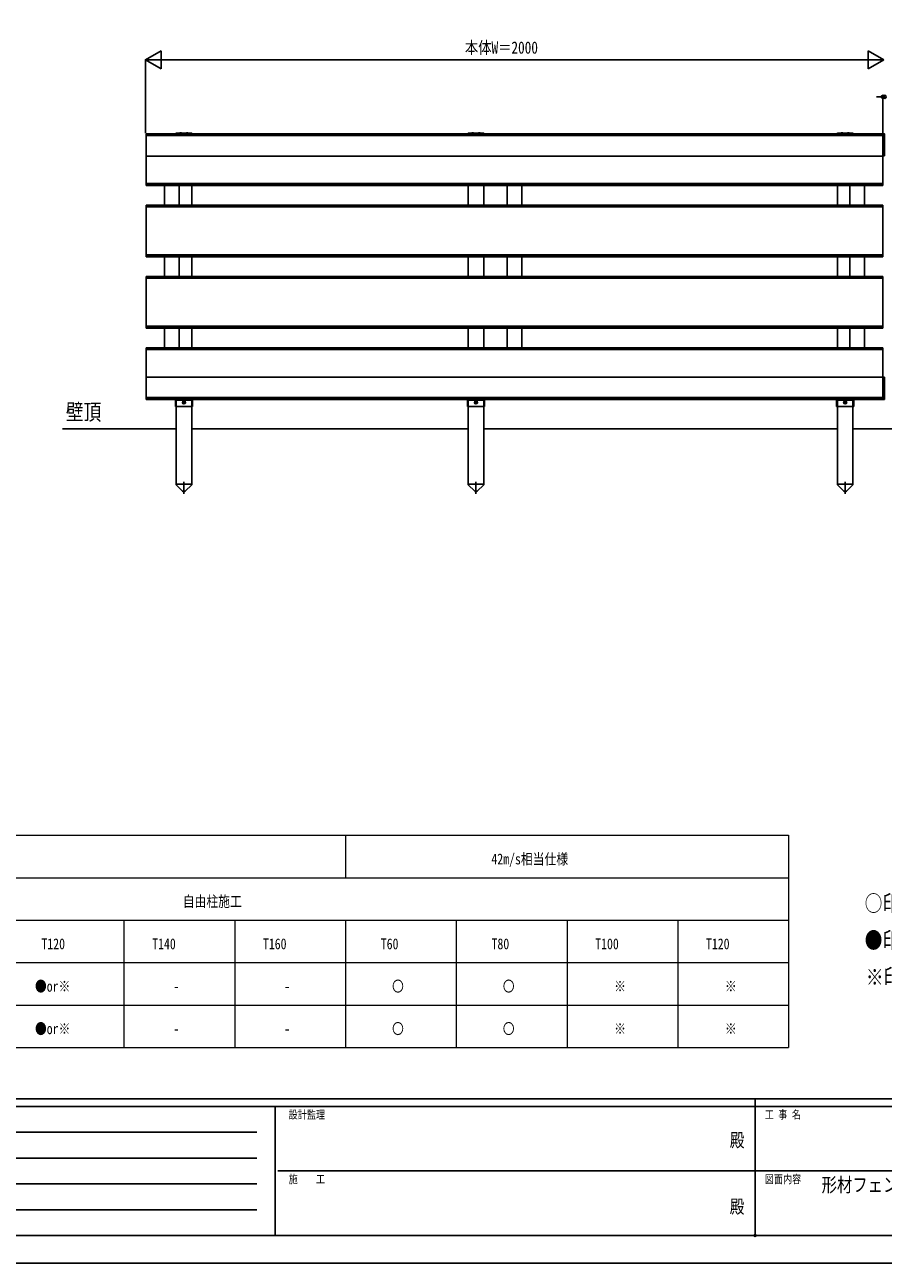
# Model space of a CAD drawing. Units: millimetres, scale not verified. Extents: x -4205 to 4205, y -2970 to 2970.
# Drawn here: x -1983 to 342, y -2970 to 386 of the extents above; entities that cross this region are included whole.
import ezdxf
from ezdxf.enums import TextEntityAlignment as Align

# ---------------------------------------------------------------- set-up
doc = ezdxf.new("R2010")
doc.units = ezdxf.units.MM
doc.header["$LTSCALE"] = 10
doc.header["$PDMODE"] = 32
doc.header["$PDSIZE"] = 5
doc.layers.add('0-1_TABLE1', color=7, linetype='Continuous', lineweight=18)
for name, color, linetype in [('0-2_USER1', 3, 'Continuous'), ('0-3_YKK_A1', 4, 'Continuous'), ('0-4_YKK_D', 6, 'Continuous'), ('0-5_YKK_ZWAK', 7, 'Continuous')]:
    doc.layers.add(name, color=color, linetype=linetype)
doc.styles.add('ＭＳ ゴシック', font='')
doc.styles.get('ＭＳ ゴシック').set_extended_font_data('MS Gothic')

msp = doc.modelspace()

# ---------------------------------------------------------------- linework, layer by layer
at = {"layer": '0-1_TABLE1'}
for p, q in [((-3814.45, -1810.59), (85.55, -1810.59)), ((-1114.45, -1810.59), (-1114.45, -1925.59)), ((85.55, -1810.59), (85.55, -2385.59)), ((-2914.45, -1925.59), (85.55, -1925.59)), ((-2914.45, -2040.59), (85.55, -2040.59)), ((-1714.45, -2040.59), (-1714.45, -2385.59)), ((-1414.45, -2040.59), (-1414.45, -2385.59)), ((-1114.45, -2040.59), (-1114.45, -2385.59)), ((-814.45, -2040.59), (-814.45, -2385.59)), ((-514.45, -2040.59), (-514.45, -2385.59)), ((-214.45, -2040.59), (-214.45, -2385.59)), ((-3814.45, -2155.59), (85.55, -2155.59)), ((-3814.45, -2270.59), (85.55, -2270.59)), ((-3814.45, -2385.59), (85.55, -2385.59))]:
    msp.add_line(p, q, dxfattribs=at)
at = {"layer": '0-3_YKK_A1'}
for p, q in [((340.94, 90.38), (-1654.06, 90.38)), ((-1654.06, -49.62), (-1654.06, 90.38)), ((340.94, 87.38), (-1654.06, 87.38)), ((340.94, 85.38), (-1654.06, 85.38)), ((-1531.06, 91.58), (-1573.06, 91.58)), ((-1563.06, 92.58), (-1558.56, 92.58)), ((-1541.06, 92.58), (-1545.56, 92.58)), ((-740.06, 91.58), (-782.06, 91.58)), ((-772.06, 92.58), (-767.56, 92.58)), ((-750.06, 92.58), (-754.56, 92.58)), ((259.94, 91.58), (217.94, 91.58)), ((227.94, 92.58), (232.44, 92.58)), ((249.94, 92.58), (245.44, 92.58)), ((340.94, 90.38), (340.94, 30.46)), ((340.94, -49.62), (340.94, 90.38)), ((341.44, 89.46), (340.94, 89.46)), ((340.94, 29.88), (-1654.06, 29.88)), ((341.44, 31.46), (340.94, 31.46)), ((340.94, -44.62), (-1654.06, -44.62)), ((340.94, -46.62), (-1654.06, -46.62)), ((340.94, -49.62), (-1654.06, -49.62)), ((-1604.56, -49.62), (-1604.56, -102.97)), ((-1564.56, -49.62), (-1564.56, -102.97)), ((-1531.06, -49.62), (-1531.06, -102.97)), ((-782.06, -49.62), (-782.06, -102.97)), ((-740.06, -49.62), (-740.06, -102.97)), ((-676.56, -49.62), (-676.56, -102.97)), ((-636.56, -49.62), (-636.56, -102.97)), ((217.94, -49.62), (217.94, -102.97)), ((251.44, -49.62), (251.44, -102.97)), ((291.44, -49.62), (291.44, -102.97)), ((340.94, -102.97), (-1654.06, -102.97)), ((-1654.06, -242.97), (-1654.06, -102.97)), ((340.94, -105.97), (-1654.06, -105.97)), ((340.94, -107.97), (-1654.06, -107.97)), ((340.94, -242.97), (340.94, -102.97)), ((340.94, -237.97), (-1654.06, -237.97)), ((340.94, -239.97), (-1654.06, -239.97)), ((340.94, -242.97), (-1654.06, -242.97)), ((-1604.56, -242.97), (-1604.56, -296.27)), ((-1564.56, -242.97), (-1564.56, -296.27)), ((-1531.06, -242.97), (-1531.06, -296.27)), ((-782.06, -242.97), (-782.06, -296.27)), ((-740.06, -242.97), (-740.06, -296.27)), ((-676.56, -242.97), (-676.56, -296.27)), ((-636.56, -242.97), (-636.56, -296.27)), ((217.94, -242.97), (217.94, -296.27)), ((251.44, -242.97), (251.44, -296.27)), ((291.44, -242.97), (291.44, -296.27)), ((340.94, -296.27), (-1654.06, -296.27)), ((-1654.06, -436.27), (-1654.06, -296.27)), ((340.94, -299.27), (-1654.06, -299.27)), ((340.94, -301.27), (-1654.06, -301.27)), ((340.94, -436.27), (340.94, -296.27)), ((340.94, -431.27), (-1654.06, -431.27)), ((340.94, -433.27), (-1654.06, -433.27)), ((340.94, -436.27), (-1654.06, -436.27)), ((-1604.56, -436.27), (-1604.56, -489.62)), ((-1564.56, -436.27), (-1564.56, -489.62)), ((-1531.06, -436.27), (-1531.06, -489.62)), ((-782.06, -436.27), (-782.06, -489.62)), ((-740.06, -436.27), (-740.06, -489.62)), ((-676.56, -436.27), (-676.56, -489.62)), ((-636.56, -436.27), (-636.56, -489.62)), ((217.94, -436.27), (217.94, -489.62)), ((251.44, -436.27), (251.44, -489.62)), ((291.44, -436.27), (291.44, -489.62)), ((340.94, -489.62), (-1654.06, -489.62)), ((-1654.06, -629.62), (-1654.06, -489.62)), ((340.94, -492.62), (-1654.06, -492.62)), ((340.94, -494.62), (-1654.06, -494.62)), ((340.94, -629.62), (340.94, -489.62)), ((340.94, -569.12), (-1654.06, -569.12)), ((341.44, -570.54), (340.94, -570.54)), ((340.94, -624.62), (-1654.06, -624.62)), ((340.94, -626.62), (-1654.06, -626.62)), ((340.94, -629.62), (-1654.06, -629.62)), ((-1575.31, -632.59), (-1573.31, -632.59)), ((-1575.31, -648.59), (-1575.31, -632.59)), ((-1573.31, -629.62), (-1573.31, -632.59)), ((-1573.31, -631.59), (-1530.81, -631.59)), ((-1573.06, -629.54), (-1573.06, -859.54)), ((-1554.14, -637.24), (-1554.14, -637.94)), ((-1554.14, -637.24), (-1552.91, -637.24)), ((-1552.41, -635.52), (-1551.71, -635.52)), ((-1552.41, -635.52), (-1552.41, -636.74)), ((-1552.06, -642.14), (-1552.06, -633.04)), ((-1551.71, -635.52), (-1551.71, -636.74)), ((-1551.21, -637.24), (-1549.99, -637.24)), ((-1549.99, -637.24), (-1549.99, -637.94)), ((-1531.06, -629.54), (-1531.06, -859.54)), ((-1530.81, -629.62), (-1530.81, -632.59)), ((-1530.81, -632.59), (-1528.81, -632.59)), ((-1528.81, -632.59), (-1528.81, -648.59)), ((-784.31, -632.59), (-782.31, -632.59)), ((-784.31, -648.59), (-784.31, -632.59)), ((-782.31, -629.62), (-782.31, -632.59)), ((-782.31, -631.59), (-739.81, -631.59)), ((-782.06, -629.54), (-782.06, -859.54)), ((-763.13, -637.24), (-763.13, -637.94)), ((-763.13, -637.24), (-761.91, -637.24)), ((-761.41, -635.52), (-760.71, -635.52)), ((-761.41, -635.52), (-761.41, -636.74)), ((-761.06, -642.14), (-761.06, -633.04)), ((-760.71, -635.52), (-760.71, -636.74)), ((-760.21, -637.24), (-758.98, -637.24)), ((-758.98, -637.24), (-758.98, -637.94)), ((-740.06, -629.54), (-740.06, -859.54)), ((-739.81, -629.62), (-739.81, -632.59)), ((-739.81, -632.59), (-737.81, -632.59)), ((-737.81, -632.59), (-737.81, -648.59)), ((215.69, -632.59), (217.69, -632.59)), ((215.69, -648.59), (215.69, -632.59)), ((217.69, -629.62), (217.69, -632.59)), ((217.69, -631.59), (260.19, -631.59)), ((217.94, -629.54), (217.94, -859.54)), ((236.87, -637.24), (236.87, -637.94)), ((236.87, -637.24), (238.09, -637.24)), ((238.59, -635.52), (239.29, -635.52)), ((238.59, -635.52), (238.59, -636.74)), ((238.94, -642.14), (238.94, -633.04)), ((239.29, -635.52), (239.29, -636.74)), ((239.79, -637.24), (241.02, -637.24)), ((241.02, -637.24), (241.02, -637.94)), ((259.94, -629.54), (259.94, -859.54)), ((260.19, -629.62), (260.19, -632.59)), ((260.19, -632.59), (262.19, -632.59)), ((262.19, -632.59), (262.19, -648.59)), ((341.44, -628.54), (340.94, -628.54)), ((-1575.31, -648.59), (-1528.81, -648.59)), ((-1556.61, -637.59), (-1547.51, -637.59)), ((-1556.56, -637.59), (-1547.56, -637.59)), ((-1554.14, -637.94), (-1552.91, -637.94)), ((-1552.41, -638.44), (-1552.41, -639.67)), ((-1552.41, -639.67), (-1551.71, -639.67)), ((-1551.71, -638.44), (-1551.71, -639.67)), ((-1551.21, -637.94), (-1549.99, -637.94)), ((-784.31, -648.59), (-737.81, -648.59)), ((-765.61, -637.59), (-756.51, -637.59)), ((-765.56, -637.59), (-756.56, -637.59)), ((-763.13, -637.94), (-761.91, -637.94)), ((-761.41, -638.44), (-761.41, -639.67)), ((-761.41, -639.67), (-760.71, -639.67)), ((-760.71, -638.44), (-760.71, -639.67)), ((-760.21, -637.94), (-758.98, -637.94)), ((215.69, -648.59), (262.19, -648.59)), ((234.39, -637.59), (243.49, -637.59)), ((234.44, -637.59), (243.44, -637.59)), ((236.87, -637.94), (238.09, -637.94)), ((238.59, -638.44), (238.59, -639.67)), ((238.59, -639.67), (239.29, -639.67)), ((239.29, -638.44), (239.29, -639.67)), ((239.79, -637.94), (241.02, -637.94)), ((-1881.06, -709.62), (-1573.06, -709.62)), ((-782.06, -709.54), (-1531.06, -709.54)), ((217.94, -709.54), (-740.06, -709.54)), ((259.94, -709.54), (1217.94, -709.54)), ((-1573.26, -860.54), (-1573.26, -859.54)), ((-1573.26, -859.54), (-1530.86, -859.54)), ((-1573.26, -860.54), (-1555.58, -878.08)), ((-1552.06, -885.05), (-1552.06, -852.57)), ((-1530.86, -860.54), (-1548.54, -878.08)), ((-1530.86, -859.54), (-1530.86, -860.54)), ((-782.26, -860.54), (-782.26, -859.54)), ((-782.26, -859.54), (-739.86, -859.54)), ((-782.26, -860.54), (-764.58, -878.08)), ((-761.06, -885.05), (-761.06, -852.57)), ((-739.86, -860.54), (-757.54, -878.08)), ((-739.86, -859.54), (-739.86, -860.54)), ((217.74, -860.54), (217.74, -859.54)), ((217.74, -859.54), (260.14, -859.54)), ((217.74, -860.54), (235.42, -878.08)), ((238.94, -885.05), (238.94, -852.57)), ((260.14, -860.54), (242.46, -878.08)), ((260.14, -859.54), (260.14, -860.54))]:
    msp.add_line(p, q, dxfattribs=at)
for points in [[(345.44, 30.46), (345.44, 90.46), (341.44, 90.46), (341.44, 30.46)], [(345.44, -629.54), (345.44, -569.54), (341.44, -569.54), (341.44, -629.54)]]:
    msp.add_lwpolyline(points, close=True, dxfattribs=at)
for centre in [(-1552.06, -637.59), (-761.06, -637.59), (238.94, -637.59)]:
    msp.add_circle(centre, 4.25, dxfattribs=at)
for centre, radius, start, end in [((-1573.06, 89.88), 1.7, 90, 162.89536), ((-1563.06, 91.58), 1, 90, 180), ((-1558.56, 91.58), 1, 0, 90), ((-1545.56, 91.58), 1, 90, 180), ((-1541.06, 91.58), 1, 0, 90), ((-1531.06, 89.88), 1.7, 17.10464, 90), ((-782.06, 89.88), 1.7, 90, 162.89536), ((-772.06, 91.58), 1, 90, 180), ((-767.56, 91.58), 1, 0, 90), ((-754.56, 91.58), 1, 90, 180), ((-750.06, 91.58), 1, 0, 90), ((-740.06, 89.88), 1.7, 17.10464, 90), ((217.94, 89.88), 1.7, 90, 162.89536), ((227.94, 91.58), 1, 90, 180), ((232.44, 91.58), 1, 0, 90), ((245.44, 91.58), 1, 90, 180), ((249.94, 91.58), 1, 0, 90), ((259.94, 89.88), 1.7, 17.10464, 90), ((-1552.91, -636.74), 0.5, 270, 0), ((-1551.21, -636.74), 0.5, 180, 270), ((-761.91, -636.74), 0.5, 270, 0), ((-760.21, -636.74), 0.5, 180, 270), ((238.09, -636.74), 0.5, 270, 0), ((239.79, -636.74), 0.5, 180, 270), ((-1552.91, -638.44), 0.5, 0, 90), ((-1551.21, -638.44), 0.5, 90, 180), ((-761.91, -638.44), 0.5, 0, 90), ((-760.21, -638.44), 0.5, 90, 180), ((238.09, -638.44), 0.5, 0, 90), ((239.79, -638.44), 0.5, 90, 180), ((-1552.06, -874.54), 5, 225.20979, 314.79021), ((-1552.06, -874.54), 5, 225.20979, 314.79021), ((-761.06, -874.54), 5, 225.20979, 314.79021), ((-761.06, -874.54), 5, 225.20979, 314.79021), ((238.94, -874.54), 5, 225.20979, 314.79021), ((238.94, -874.54), 5, 225.20979, 314.79021)]:
    msp.add_arc(centre, radius, start, end, dxfattribs=at)
at = {"layer": '0-4_YKK_D'}
for p, q in [((-1656.56, 290.46), (-1614.13, 314.96)), ((-1614.13, 265.96), (-1614.13, 314.96)), ((343.44, 290.46), (301, 314.96)), ((301, 314.96), (301, 265.96)), ((-1656.56, 91.46), (-1656.56, 291.46)), ((-1656.56, 290.46), (-1614.13, 265.96)), ((-1656.56, 290.46), (-1571.69, 290.46)), ((-1607.56, 290.46), (294.44, 290.46)), ((343.44, 290.46), (258.57, 290.46)), ((343.44, 290.46), (301, 265.96)), ((340.94, 190.46), (323.94, 190.46)), ((340.94, 91.46), (340.94, 191.46)), ((340.94, 190.46), (345.94, 190.46))]:
    msp.add_line(p, q, dxfattribs=at)
for centre in [(340.94, 190.46), (345.94, 190.46)]:
    msp.add_circle(centre, 4.25, dxfattribs=at)
at = {"layer": '0-5_YKK_ZWAK'}
for p, q in [((3895.02, -2525), (-3904.98, -2525)), ((-1304.98, -2545), (-3904.98, -2545)), ((-1304.98, -2545), (-1304.98, -2895)), ((-4.98, -2545), (-1304.98, -2545)), ((-4.98, -2525), (-4.98, -2895)), ((1295.02, -2545), (-4.98, -2545)), ((-3862.48, -2615), (-1354.98, -2615)), ((-3862.48, -2685), (-1354.98, -2685)), ((-1297.48, -2720), (-4.98, -2720)), ((-4.98, -2720), (1295.02, -2720)), ((-3862.48, -2755), (-1354.98, -2755)), ((-3862.48, -2825), (-1354.98, -2825)), ((-3904.98, -2895), (-1304.98, -2895)), ((-1304.98, -2895), (-4.98, -2895)), ((-4.98, -2895), (1295.02, -2895))]:
    msp.add_line(p, q, dxfattribs=at)
msp.add_lwpolyline([(-4205, -2970), (4205, -2970), (4205, 2970), (-4205, 2970)], close=True, dxfattribs=at)
msp.add_point((-4.98, -2895), dxfattribs=at)

# ---------------------------------------------------------------- texts
at = {"layer": '0-1_TABLE1', "style": 'ＭＳ ゴシック', "width": 0.8}
for s, p in [('42m/s相当仕様', (-719.25, -1898.09)), ('自由柱施工', (-1555.25, -2013.09)), ('T120', (-1938.05, -2128.09)), ('T140', (-1638.05, -2128.09)), ('T160', (-1338.05, -2128.09)), ('T60', (-1018.85, -2128.09)), ('T80', (-718.85, -2128.09)), ('T100', (-438.05, -2128.09)), ('T120', (-138.05, -2128.09)), ('●or※', (-1955.65, -2243.09)), ('〇', (-988.45, -2243.09)), ('〇', (-688.45, -2243.09)), ('※', (-386.85, -2243.09)), ('※', (-86.85, -2243.09)), ('-', (-1580.45, -2243.09)), ('-', (-1280.45, -2243.09)), ('●or※', (-1955.65, -2358.09)), ('-', (-1580.45, -2358.09)), ('-', (-1280.45, -2358.09)), ('〇', (-988.45, -2358.09)), ('〇', (-688.45, -2358.09)), ('※', (-386.85, -2358.09)), ('※', (-86.85, -2358.09))]:
    msp.add_text(s, height=29.33, dxfattribs=at).set_placement(p, align=Align.BOTTOM_LEFT)
at = {"layer": '0-2_USER1', "style": 'ＭＳ ゴシック', "width": 0.8}
for s, height, p in [('壁頂', 43.99, (-1871.92, -698.71)), ('○印：支柱ピッチ=2m以下\u3000A=150', 43.99, (291.8, -2030)), ('●印：支柱ピッチ=2m以下\u3000A=250', 43.99, (291.8, -2130)), ('※印：支柱ピッチ=1m以下\u3000A=150', 43.99, (295, -2230)), ('形材フェンス ルシアスフェンス X01,X02型', 38.12, (175.02, -2788))]:
    msp.add_text(s, height=height, dxfattribs=at).set_placement(p, align=Align.BOTTOM_LEFT)
at = {"layer": '0-4_YKK_D', "style": 'ＭＳ ゴシック', "width": 0.8}
msp.add_text('本体W＝2000', height=32.99, dxfattribs=at).set_placement((-790.96, 297.46), align=Align.BOTTOM_LEFT)
at = {"layer": '0-5_YKK_ZWAK', "style": 'ＭＳ ゴシック', "width": 0.8}
for s, height, p in [('設計監理', 21.99, (-1268.31, -2585)), ('工 事 名', 21.99, (21.27, -2585)), ('殿', 36.66, (-73.67, -2665.83)), ('施\u3000\u3000工', 21.99, (-1268.31, -2760)), ('図面内容', 21.99, (21.27, -2760)), ('殿', 36.66, (-73.67, -2845.83))]:
    msp.add_text(s, height=height, dxfattribs=at).set_placement(p, align=Align.BOTTOM_LEFT)

doc.saveas('drawing.dxf')
